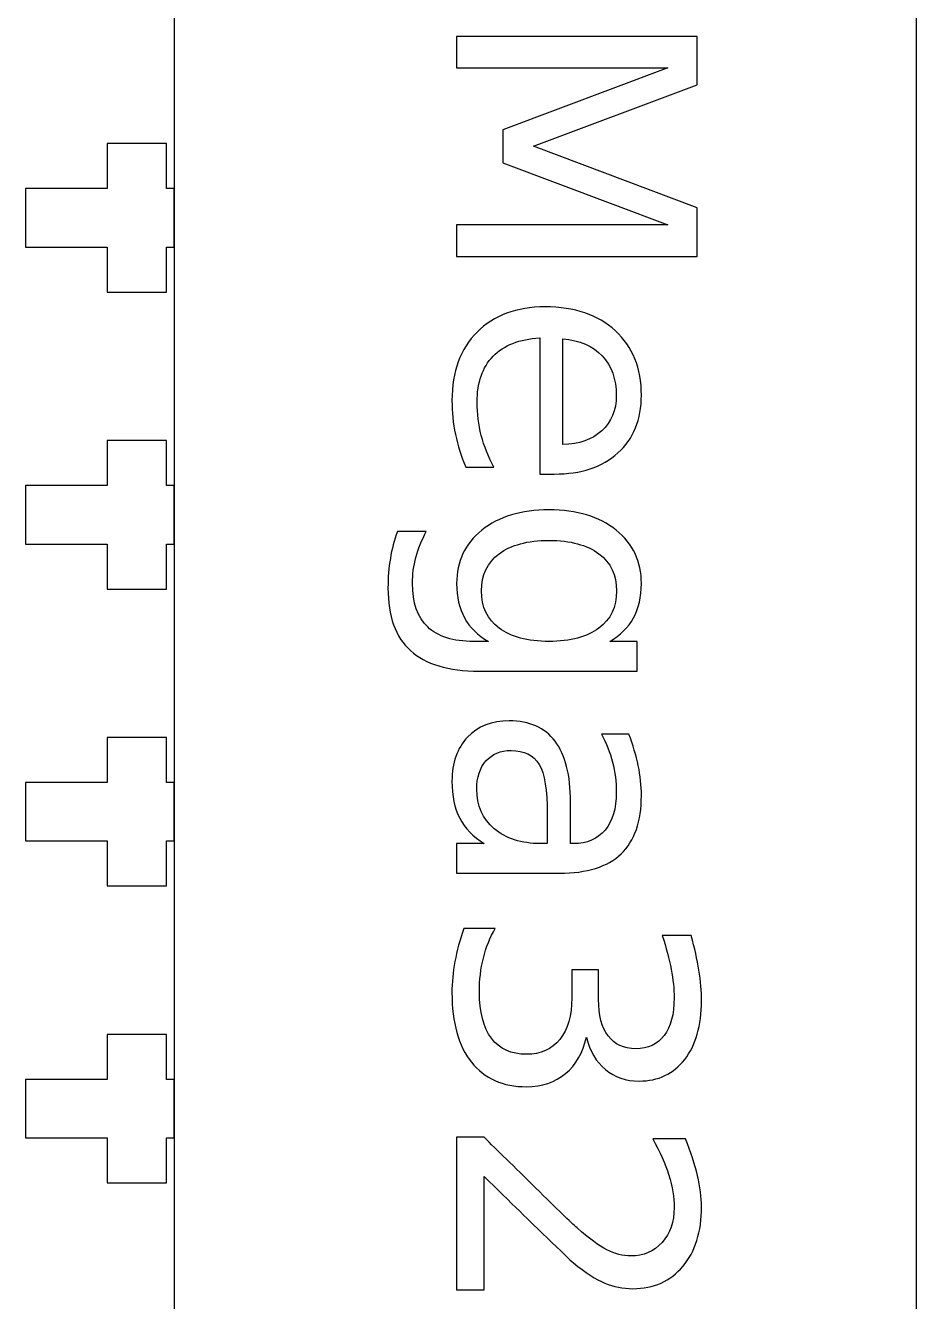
# Model space of a CAD drawing. Header units: centimetres. Extents: x -12.19 to -8.67, y -16.58 to -12.59.
# Drawn here: x -10.944 to -10.183, y -15.396 to -14.304 of the extents above; entities that cross this region are included whole.
import ezdxf

# ---------------------------------------------------------------- set-up
doc = ezdxf.new("R2010")
doc.units = ezdxf.units.CM
doc.header["$MEASUREMENT"] = 0
doc.layers.add('Layer 1', color=7, linetype='Continuous')

msp = doc.modelspace()

# ---------------------------------------------------------------- linework, layer by layer
at = {"layer": 'Layer 1', "color": 7, "lineweight": 25}
msp.add_open_spline([(-10.8175, -13.13542), (-10.8175, -13.13542), (-10.18251, -13.13542), (-10.18251, -13.13542), (-10.18251, -13.13542), (-10.18251, -13.13542), (-10.18251, -16.5644), (-10.18251, -16.5644), (-10.18251, -16.5644), (-10.18251, -16.5644), (-10.8175, -16.5644), (-10.8175, -16.5644), (-10.8175, -16.5644), (-10.8175, -16.5644), (-10.8175, -13.13542), (-10.8175, -13.13542)], degree=3, knots=[0, 0, 0, 0, 0.25, 0.25, 0.25, 0.25, 0.5, 0.5, 0.5, 0.5, 0.75, 0.75, 0.75, 0.75, 1, 1, 1, 1], dxfattribs=at)
at = {"layer": 'Layer 1', "color": 250}
for points, knots in [([(-10.37007, -14.31367), (-10.37007, -14.31367), (-10.37007, -14.35516), (-10.37007, -14.35516), (-10.37007, -14.35516), (-10.37007, -14.35516), (-10.51005, -14.40765), (-10.51005, -14.40765), (-10.51005, -14.40765), (-10.51005, -14.40765), (-10.37007, -14.46042), (-10.37007, -14.46042), (-10.37007, -14.46042), (-10.37007, -14.46042), (-10.37007, -14.50191), (-10.37007, -14.50191), (-10.37007, -14.50191), (-10.37007, -14.50191), (-10.5758, -14.50191), (-10.5758, -14.50191), (-10.5758, -14.50191), (-10.5758, -14.50191), (-10.5758, -14.47477), (-10.5758, -14.47477), (-10.5758, -14.47477), (-10.5758, -14.47477), (-10.39514, -14.47477), (-10.39514, -14.47477), (-10.39514, -14.47477), (-10.39514, -14.47477), (-10.53624, -14.42171), (-10.53624, -14.42171), (-10.53624, -14.42171), (-10.53624, -14.42171), (-10.53624, -14.39373), (-10.53624, -14.39373), (-10.53624, -14.39373), (-10.53624, -14.39373), (-10.39514, -14.34067), (-10.39514, -14.34067), (-10.39514, -14.34067), (-10.39514, -14.34067), (-10.5758, -14.34067), (-10.5758, -14.34067), (-10.5758, -14.34067), (-10.5758, -14.34067), (-10.5758, -14.31367), (-10.5758, -14.31367), (-10.5758, -14.31367), (-10.5758, -14.31367), (-10.37007, -14.31367), (-10.37007, -14.31367)], [0, 0, 0, 0, 0.0769231, 0.0769231, 0.0769231, 0.0769231, 0.1538462, 0.1538462, 0.1538462, 0.1538462, 0.2307692, 0.2307692, 0.2307692, 0.2307692, 0.3076923, 0.3076923, 0.3076923, 0.3076923, 0.3846154, 0.3846154, 0.3846154, 0.3846154, 0.4615385, 0.4615385, 0.4615385, 0.4615385, 0.5384615, 0.5384615, 0.5384615, 0.5384615, 0.6153846, 0.6153846, 0.6153846, 0.6153846, 0.6923077, 0.6923077, 0.6923077, 0.6923077, 0.7692308, 0.7692308, 0.7692308, 0.7692308, 0.8461538, 0.8461538, 0.8461538, 0.8461538, 0.9230769, 0.9230769, 0.9230769, 0.9230769, 1, 1, 1, 1]), ([(-10.49231, -14.68807), (-10.49231, -14.68807), (-10.50473, -14.68807), (-10.50473, -14.68807), (-10.50473, -14.68807), (-10.50473, -14.68807), (-10.50473, -14.57152), (-10.50473, -14.57152), (-10.50473, -14.57152), (-10.52218, -14.5726), (-10.53544, -14.57787), (-10.54462, -14.58728), (-10.54462, -14.58728), (-10.55374, -14.59673), (-10.5583, -14.60981), (-10.5583, -14.62664), (-10.5583, -14.62664), (-10.5583, -14.63638), (-10.55713, -14.64579), (-10.55473, -14.65496), (-10.55473, -14.65496), (-10.55233, -14.66408), (-10.54875, -14.67316), (-10.54396, -14.68215), (-10.54396, -14.68215), (-10.54396, -14.68215), (-10.56795, -14.68215), (-10.56795, -14.68215), (-10.56795, -14.68215), (-10.5718, -14.67307), (-10.57477, -14.66371), (-10.57679, -14.65416), (-10.57679, -14.65416), (-10.57881, -14.64461), (-10.5798, -14.63492), (-10.5798, -14.62509), (-10.5798, -14.62509), (-10.5798, -14.60049), (-10.57265, -14.58097), (-10.5583, -14.56658), (-10.5583, -14.56658), (-10.54396, -14.55223), (-10.52458, -14.54504), (-10.50017, -14.54504), (-10.50017, -14.54504), (-10.47491, -14.54504), (-10.45487, -14.55186), (-10.44001, -14.5655), (-10.44001, -14.5655), (-10.42519, -14.57914), (-10.41776, -14.59753), (-10.41776, -14.62067), (-10.41776, -14.62067), (-10.41776, -14.64146), (-10.42444, -14.65788), (-10.4378, -14.66996), (-10.4378, -14.66996), (-10.4512, -14.68205), (-10.46936, -14.68807), (-10.49231, -14.68807)], [0, 0, 0, 0, 0.0666667, 0.0666667, 0.0666667, 0.0666667, 0.1333333, 0.1333333, 0.1333333, 0.1333333, 0.2, 0.2, 0.2, 0.2, 0.2666667, 0.2666667, 0.2666667, 0.2666667, 0.3333333, 0.3333333, 0.3333333, 0.3333333, 0.4, 0.4, 0.4, 0.4, 0.4666667, 0.4666667, 0.4666667, 0.4666667, 0.5333333, 0.5333333, 0.5333333, 0.5333333, 0.6, 0.6, 0.6, 0.6, 0.6666667, 0.6666667, 0.6666667, 0.6666667, 0.7333333, 0.7333333, 0.7333333, 0.7333333, 0.8, 0.8, 0.8, 0.8, 0.8666667, 0.8666667, 0.8666667, 0.8666667, 0.9333333, 0.9333333, 0.9333333, 0.9333333, 1, 1, 1, 1]), ([(-10.48488, -14.66272), (-10.47101, -14.66253), (-10.45995, -14.65868), (-10.45167, -14.6511), (-10.45167, -14.6511), (-10.4434, -14.64348), (-10.43926, -14.63346), (-10.43926, -14.621), (-10.43926, -14.621), (-10.43926, -14.60684), (-10.44326, -14.59551), (-10.45125, -14.58704), (-10.45125, -14.58704), (-10.45925, -14.57853), (-10.47049, -14.57364), (-10.48502, -14.57237), (-10.48502, -14.57237), (-10.48502, -14.57237), (-10.48488, -14.66272), (-10.48488, -14.66272)], [0, 0, 0, 0, 0.2, 0.2, 0.2, 0.2, 0.4, 0.4, 0.4, 0.4, 0.6, 0.6, 0.6, 0.6, 0.8, 0.8, 0.8, 0.8, 1, 1, 1, 1]), ([(-10.55666, -14.8566), (-10.5829, -14.8566), (-10.60247, -14.85077), (-10.61526, -14.83911), (-10.61526, -14.83911), (-10.6281, -14.82744), (-10.6345, -14.80957), (-10.6345, -14.78549), (-10.6345, -14.78549), (-10.6345, -14.7766), (-10.63384, -14.76818), (-10.63248, -14.76027), (-10.63248, -14.76027), (-10.63116, -14.75237), (-10.62914, -14.74471), (-10.62636, -14.73727), (-10.62636, -14.73727), (-10.62636, -14.73727), (-10.60172, -14.73727), (-10.60172, -14.73727), (-10.60172, -14.73727), (-10.60576, -14.74471), (-10.60872, -14.75204), (-10.61065, -14.75933), (-10.61065, -14.75933), (-10.61258, -14.76658), (-10.61357, -14.77396), (-10.61357, -14.78149), (-10.61357, -14.78149), (-10.61357, -14.79814), (-10.60924, -14.8106), (-10.60054, -14.81883), (-10.60054, -14.81883), (-10.59189, -14.82711), (-10.57876, -14.83125), (-10.56122, -14.83125), (-10.56122, -14.83125), (-10.56122, -14.83125), (-10.54866, -14.83125), (-10.54866, -14.83125), (-10.54866, -14.83125), (-10.55774, -14.82603), (-10.56456, -14.8193), (-10.56903, -14.81112), (-10.56903, -14.81112), (-10.57354, -14.80294), (-10.5758, -14.79315), (-10.5758, -14.78177), (-10.5758, -14.78177), (-10.5758, -14.76286), (-10.5686, -14.74758), (-10.55416, -14.736), (-10.55416, -14.736), (-10.53972, -14.72443), (-10.52063, -14.71865), (-10.49683, -14.71865), (-10.49683, -14.71865), (-10.47298, -14.71865), (-10.45384, -14.72443), (-10.4394, -14.736), (-10.4394, -14.736), (-10.42496, -14.74758), (-10.41776, -14.76286), (-10.41776, -14.78177), (-10.41776, -14.78177), (-10.41776, -14.79315), (-10.42002, -14.80294), (-10.42454, -14.81112), (-10.42454, -14.81112), (-10.429, -14.8193), (-10.43582, -14.82603), (-10.4449, -14.83125), (-10.4449, -14.83125), (-10.4449, -14.83125), (-10.42148, -14.83125), (-10.42148, -14.83125), (-10.42148, -14.83125), (-10.42148, -14.83125), (-10.42148, -14.8566), (-10.42148, -14.8566), (-10.42148, -14.8566), (-10.42148, -14.8566), (-10.55666, -14.8566), (-10.55666, -14.8566)], [0, 0, 0, 0, 0.047619, 0.047619, 0.047619, 0.047619, 0.0952381, 0.0952381, 0.0952381, 0.0952381, 0.1428571, 0.1428571, 0.1428571, 0.1428571, 0.1904762, 0.1904762, 0.1904762, 0.1904762, 0.2380952, 0.2380952, 0.2380952, 0.2380952, 0.2857143, 0.2857143, 0.2857143, 0.2857143, 0.3333333, 0.3333333, 0.3333333, 0.3333333, 0.3809524, 0.3809524, 0.3809524, 0.3809524, 0.4285714, 0.4285714, 0.4285714, 0.4285714, 0.4761905, 0.4761905, 0.4761905, 0.4761905, 0.5238095, 0.5238095, 0.5238095, 0.5238095, 0.5714286, 0.5714286, 0.5714286, 0.5714286, 0.6190476, 0.6190476, 0.6190476, 0.6190476, 0.6666667, 0.6666667, 0.6666667, 0.6666667, 0.7142857, 0.7142857, 0.7142857, 0.7142857, 0.7619048, 0.7619048, 0.7619048, 0.7619048, 0.8095238, 0.8095238, 0.8095238, 0.8095238, 0.8571429, 0.8571429, 0.8571429, 0.8571429, 0.9047619, 0.9047619, 0.9047619, 0.9047619, 0.952381, 0.952381, 0.952381, 0.952381, 1, 1, 1, 1]), ([(-10.49683, -14.83125), (-10.47848, -14.83125), (-10.46423, -14.82744), (-10.45412, -14.81987), (-10.45412, -14.81987), (-10.44401, -14.8123), (-10.43898, -14.80167), (-10.43898, -14.78798), (-10.43898, -14.78798), (-10.43898, -14.77439), (-10.44401, -14.7638), (-10.45412, -14.75623), (-10.45412, -14.75623), (-10.46423, -14.74866), (-10.47848, -14.74485), (-10.49683, -14.74485), (-10.49683, -14.74485), (-10.51512, -14.74485), (-10.52933, -14.74866), (-10.53944, -14.75623), (-10.53944, -14.75623), (-10.54955, -14.7638), (-10.55459, -14.77439), (-10.55459, -14.78798), (-10.55459, -14.78798), (-10.55459, -14.80167), (-10.54955, -14.8123), (-10.53944, -14.81987), (-10.53944, -14.81987), (-10.52933, -14.82744), (-10.51512, -14.83125), (-10.49683, -14.83125)], [0, 0, 0, 0, 0.125, 0.125, 0.125, 0.125, 0.25, 0.25, 0.25, 0.25, 0.375, 0.375, 0.375, 0.375, 0.5, 0.5, 0.5, 0.5, 0.625, 0.625, 0.625, 0.625, 0.75, 0.75, 0.75, 0.75, 0.875, 0.875, 0.875, 0.875, 1, 1, 1, 1]), ([(-10.48775, -15.02951), (-10.48775, -15.02951), (-10.5758, -15.02951), (-10.5758, -15.02951), (-10.5758, -15.02951), (-10.5758, -15.02951), (-10.5758, -15.00415), (-10.5758, -15.00415), (-10.5758, -15.00415), (-10.5758, -15.00415), (-10.55238, -15.00415), (-10.55238, -15.00415), (-10.55238, -15.00415), (-10.56174, -14.99837), (-10.56865, -14.99117), (-10.57312, -14.98252), (-10.57312, -14.98252), (-10.57759, -14.97391), (-10.5798, -14.96333), (-10.5798, -14.95082), (-10.5798, -14.95082), (-10.5798, -14.93506), (-10.57538, -14.9225), (-10.56649, -14.91314), (-10.56649, -14.91314), (-10.55764, -14.90383), (-10.54574, -14.89917), (-10.53088, -14.89917), (-10.53088, -14.89917), (-10.51353, -14.89917), (-10.50045, -14.905), (-10.49161, -14.91662), (-10.49161, -14.91662), (-10.48281, -14.92824), (-10.47839, -14.94555), (-10.47839, -14.9686), (-10.47839, -14.9686), (-10.47839, -14.9686), (-10.47839, -15.00415), (-10.47839, -15.00415), (-10.47839, -15.00415), (-10.47839, -15.00415), (-10.4759, -15.00415), (-10.4759, -15.00415), (-10.4759, -15.00415), (-10.46423, -15.00415), (-10.4552, -15.0003), (-10.44885, -14.99263), (-10.44885, -14.99263), (-10.44246, -14.98496), (-10.43926, -14.97419), (-10.43926, -14.96032), (-10.43926, -14.96032), (-10.43926, -14.95152), (-10.44029, -14.94292), (-10.44241, -14.93459), (-10.44241, -14.93459), (-10.44453, -14.92622), (-10.44772, -14.91817), (-10.45196, -14.91046), (-10.45196, -14.91046), (-10.45196, -14.91046), (-10.42853, -14.91046), (-10.42853, -14.91046), (-10.42853, -14.91046), (-10.42496, -14.91973), (-10.42223, -14.92876), (-10.42044, -14.93746), (-10.42044, -14.93746), (-10.41866, -14.94621), (-10.41776, -14.95467), (-10.41776, -14.96295), (-10.41776, -14.96295), (-10.41776, -14.98529), (-10.42355, -15.00194), (-10.43512, -15.01295), (-10.43512, -15.01295), (-10.44669, -15.024), (-10.46423, -15.02951), (-10.48775, -15.02951)], [0, 0, 0, 0, 0.05, 0.05, 0.05, 0.05, 0.1, 0.1, 0.1, 0.1, 0.15, 0.15, 0.15, 0.15, 0.2, 0.2, 0.2, 0.2, 0.25, 0.25, 0.25, 0.25, 0.3, 0.3, 0.3, 0.3, 0.35, 0.35, 0.35, 0.35, 0.4, 0.4, 0.4, 0.4, 0.45, 0.45, 0.45, 0.45, 0.5, 0.5, 0.5, 0.5, 0.55, 0.55, 0.55, 0.55, 0.6, 0.6, 0.6, 0.6, 0.65, 0.65, 0.65, 0.65, 0.7, 0.7, 0.7, 0.7, 0.75, 0.75, 0.75, 0.75, 0.8, 0.8, 0.8, 0.8, 0.85, 0.85, 0.85, 0.85, 0.9, 0.9, 0.9, 0.9, 0.95, 0.95, 0.95, 0.95, 1, 1, 1, 1]), ([(-10.49824, -14.97894), (-10.49824, -14.95848), (-10.50059, -14.94428), (-10.50525, -14.93638), (-10.50525, -14.93638), (-10.50995, -14.92848), (-10.51795, -14.92452), (-10.52924, -14.92452), (-10.52924, -14.92452), (-10.53822, -14.92452), (-10.54537, -14.92749), (-10.55068, -14.93341), (-10.55068, -14.93341), (-10.55595, -14.93934), (-10.55859, -14.94738), (-10.55859, -14.95759), (-10.55859, -14.95759), (-10.55859, -14.97165), (-10.5536, -14.98289), (-10.54363, -14.99141), (-10.54363, -14.99141), (-10.53366, -14.99992), (-10.52044, -15.00415), (-10.50388, -15.00415), (-10.50388, -15.00415), (-10.50388, -15.00415), (-10.49824, -15.00415), (-10.49824, -15.00415), (-10.49824, -15.00415), (-10.49824, -15.00415), (-10.49824, -14.97894), (-10.49824, -14.97894)], [0, 0, 0, 0, 0.125, 0.125, 0.125, 0.125, 0.25, 0.25, 0.25, 0.25, 0.375, 0.375, 0.375, 0.375, 0.5, 0.5, 0.5, 0.5, 0.625, 0.625, 0.625, 0.625, 0.75, 0.75, 0.75, 0.75, 0.875, 0.875, 0.875, 0.875, 1, 1, 1, 1]), ([(-10.46484, -15.16967), (-10.46771, -15.18303), (-10.47364, -15.19343), (-10.48262, -15.2009), (-10.48262, -15.2009), (-10.49165, -15.20838), (-10.50275, -15.21215), (-10.51597, -15.21215), (-10.51597, -15.21215), (-10.53629, -15.21215), (-10.552, -15.20518), (-10.5631, -15.19122), (-10.5631, -15.19122), (-10.57425, -15.17725), (-10.5798, -15.1574), (-10.5798, -15.13167), (-10.5798, -15.13167), (-10.5798, -15.12301), (-10.57895, -15.11412), (-10.57726, -15.105), (-10.57726, -15.105), (-10.57556, -15.09588), (-10.57298, -15.08642), (-10.56959, -15.07668), (-10.56959, -15.07668), (-10.56959, -15.07668), (-10.54273, -15.07668), (-10.54273, -15.07668), (-10.54273, -15.07668), (-10.54725, -15.0844), (-10.55064, -15.09287), (-10.55294, -15.10204), (-10.55294, -15.10204), (-10.55525, -15.11121), (-10.55637, -15.1208), (-10.55637, -15.13082), (-10.55637, -15.13082), (-10.55637, -15.14827), (-10.55294, -15.16158), (-10.54603, -15.17075), (-10.54603, -15.17075), (-10.53916, -15.17988), (-10.52914, -15.18444), (-10.51597, -15.18444), (-10.51597, -15.18444), (-10.50388, -15.18444), (-10.49438, -15.18021), (-10.48752, -15.1717), (-10.48752, -15.1717), (-10.4807, -15.16318), (-10.47726, -15.15138), (-10.47726, -15.13623), (-10.47726, -15.13623), (-10.47726, -15.13623), (-10.47726, -15.11224), (-10.47726, -15.11224), (-10.47726, -15.11224), (-10.47726, -15.11224), (-10.4544, -15.11224), (-10.4544, -15.11224), (-10.4544, -15.11224), (-10.4544, -15.11224), (-10.4544, -15.13731), (-10.4544, -15.13731), (-10.4544, -15.13731), (-10.4544, -15.151), (-10.45167, -15.16144), (-10.44622, -15.16873), (-10.44622, -15.16873), (-10.44072, -15.17598), (-10.43286, -15.1796), (-10.42256, -15.1796), (-10.42256, -15.1796), (-10.41202, -15.1796), (-10.40389, -15.17583), (-10.39824, -15.16836), (-10.39824, -15.16836), (-10.3926, -15.16088), (-10.38978, -15.15015), (-10.38978, -15.13623), (-10.38978, -15.13623), (-10.38978, -15.12856), (-10.39062, -15.12043), (-10.39227, -15.11168), (-10.39227, -15.11168), (-10.39392, -15.10298), (-10.3965, -15.09338), (-10.39998, -15.08289), (-10.39998, -15.08289), (-10.39998, -15.08289), (-10.3752, -15.08289), (-10.3752, -15.08289), (-10.3752, -15.08289), (-10.37223, -15.09348), (-10.37002, -15.10335), (-10.36856, -15.11257), (-10.36856, -15.11257), (-10.36711, -15.12179), (-10.36635, -15.13054), (-10.36635, -15.13868), (-10.36635, -15.13868), (-10.36635, -15.1598), (-10.37115, -15.17654), (-10.38075, -15.18886), (-10.38075, -15.18886), (-10.39034, -15.20114), (-10.40332, -15.2073), (-10.41969, -15.2073), (-10.41969, -15.2073), (-10.43107, -15.2073), (-10.44067, -15.20406), (-10.44852, -15.19752), (-10.44852, -15.19752), (-10.45638, -15.19098), (-10.46183, -15.18171), (-10.46484, -15.16967)], [0, 0, 0, 0, 0.0344828, 0.0344828, 0.0344828, 0.0344828, 0.0689655, 0.0689655, 0.0689655, 0.0689655, 0.1034483, 0.1034483, 0.1034483, 0.1034483, 0.137931, 0.137931, 0.137931, 0.137931, 0.1724138, 0.1724138, 0.1724138, 0.1724138, 0.2068966, 0.2068966, 0.2068966, 0.2068966, 0.2413793, 0.2413793, 0.2413793, 0.2413793, 0.2758621, 0.2758621, 0.2758621, 0.2758621, 0.3103448, 0.3103448, 0.3103448, 0.3103448, 0.3448276, 0.3448276, 0.3448276, 0.3448276, 0.3793103, 0.3793103, 0.3793103, 0.3793103, 0.4137931, 0.4137931, 0.4137931, 0.4137931, 0.4482759, 0.4482759, 0.4482759, 0.4482759, 0.4827586, 0.4827586, 0.4827586, 0.4827586, 0.5172414, 0.5172414, 0.5172414, 0.5172414, 0.5517241, 0.5517241, 0.5517241, 0.5517241, 0.5862069, 0.5862069, 0.5862069, 0.5862069, 0.6206897, 0.6206897, 0.6206897, 0.6206897, 0.6551724, 0.6551724, 0.6551724, 0.6551724, 0.6896552, 0.6896552, 0.6896552, 0.6896552, 0.7241379, 0.7241379, 0.7241379, 0.7241379, 0.7586207, 0.7586207, 0.7586207, 0.7586207, 0.7931034, 0.7931034, 0.7931034, 0.7931034, 0.8275862, 0.8275862, 0.8275862, 0.8275862, 0.862069, 0.862069, 0.862069, 0.862069, 0.8965517, 0.8965517, 0.8965517, 0.8965517, 0.9310345, 0.9310345, 0.9310345, 0.9310345, 0.9655172, 0.9655172, 0.9655172, 0.9655172, 1, 1, 1, 1]), ([(-10.55238, -15.28886), (-10.55238, -15.28886), (-10.55238, -15.38598), (-10.55238, -15.38598), (-10.55238, -15.38598), (-10.55238, -15.38598), (-10.5758, -15.38598), (-10.5758, -15.38598), (-10.5758, -15.38598), (-10.5758, -15.38598), (-10.5758, -15.25537), (-10.5758, -15.25537), (-10.5758, -15.25537), (-10.5758, -15.25537), (-10.55238, -15.25537), (-10.55238, -15.25537), (-10.55238, -15.25537), (-10.54146, -15.26595), (-10.52679, -15.28034), (-10.50835, -15.29855), (-10.50835, -15.29855), (-10.48991, -15.3168), (-10.47806, -15.32827), (-10.47275, -15.33293), (-10.47275, -15.33293), (-10.46273, -15.34187), (-10.45426, -15.34807), (-10.4473, -15.3516), (-10.4473, -15.3516), (-10.44039, -15.35513), (-10.43357, -15.35692), (-10.42684, -15.35692), (-10.42684, -15.35692), (-10.41593, -15.35692), (-10.40699, -15.35306), (-10.40012, -15.34539), (-10.40012, -15.34539), (-10.39321, -15.33773), (-10.38978, -15.32776), (-10.38978, -15.31543), (-10.38978, -15.31543), (-10.38978, -15.30673), (-10.39128, -15.29751), (-10.39434, -15.28782), (-10.39434, -15.28782), (-10.39735, -15.27813), (-10.40196, -15.26774), (-10.40812, -15.25673), (-10.40812, -15.25673), (-10.40812, -15.25673), (-10.37999, -15.25673), (-10.37999, -15.25673), (-10.37999, -15.25673), (-10.37548, -15.26793), (-10.37209, -15.27842), (-10.36979, -15.28815), (-10.36979, -15.28815), (-10.36748, -15.29789), (-10.36635, -15.30682), (-10.36635, -15.31491), (-10.36635, -15.31491), (-10.36635, -15.33622), (-10.37167, -15.3532), (-10.38235, -15.3659), (-10.38235, -15.3659), (-10.39297, -15.37855), (-10.40723, -15.3849), (-10.42505, -15.3849), (-10.42505, -15.3849), (-10.43352, -15.3849), (-10.44152, -15.3833), (-10.44909, -15.38015), (-10.44909, -15.38015), (-10.45666, -15.377), (-10.4656, -15.37122), (-10.4759, -15.36284), (-10.4759, -15.36284), (-10.47858, -15.36054), (-10.48625, -15.35325), (-10.49899, -15.34093), (-10.49899, -15.34093), (-10.51169, -15.32865), (-10.52952, -15.31125), (-10.55238, -15.28886)], [0, 0, 0, 0, 0.047619, 0.047619, 0.047619, 0.047619, 0.0952381, 0.0952381, 0.0952381, 0.0952381, 0.1428571, 0.1428571, 0.1428571, 0.1428571, 0.1904762, 0.1904762, 0.1904762, 0.1904762, 0.2380952, 0.2380952, 0.2380952, 0.2380952, 0.2857143, 0.2857143, 0.2857143, 0.2857143, 0.3333333, 0.3333333, 0.3333333, 0.3333333, 0.3809524, 0.3809524, 0.3809524, 0.3809524, 0.4285714, 0.4285714, 0.4285714, 0.4285714, 0.4761905, 0.4761905, 0.4761905, 0.4761905, 0.5238095, 0.5238095, 0.5238095, 0.5238095, 0.5714286, 0.5714286, 0.5714286, 0.5714286, 0.6190476, 0.6190476, 0.6190476, 0.6190476, 0.6666667, 0.6666667, 0.6666667, 0.6666667, 0.7142857, 0.7142857, 0.7142857, 0.7142857, 0.7619048, 0.7619048, 0.7619048, 0.7619048, 0.8095238, 0.8095238, 0.8095238, 0.8095238, 0.8571429, 0.8571429, 0.8571429, 0.8571429, 0.9047619, 0.9047619, 0.9047619, 0.9047619, 0.952381, 0.952381, 0.952381, 0.952381, 1, 1, 1, 1])]:
    msp.add_open_spline(points, degree=3, knots=knots, dxfattribs=at)
at = {"layer": 'Layer 1', "color": 250, "lineweight": 25}
for points in [[(-10.82385, -14.53242), (-10.82385, -14.53242), (-10.87465, -14.53242), (-10.87465, -14.53242), (-10.87465, -14.53242), (-10.87465, -14.53242), (-10.87465, -14.49392), (-10.87465, -14.49392), (-10.87465, -14.49392), (-10.87465, -14.49392), (-10.9445, -14.49392), (-10.9445, -14.49392), (-10.9445, -14.49392), (-10.9445, -14.49392), (-10.9445, -14.44392), (-10.9445, -14.44392), (-10.9445, -14.44392), (-10.9445, -14.44392), (-10.87465, -14.44392), (-10.87465, -14.44392), (-10.87465, -14.44392), (-10.87465, -14.44392), (-10.87465, -14.40542), (-10.87465, -14.40542), (-10.87465, -14.40542), (-10.87465, -14.40542), (-10.82385, -14.40542), (-10.82385, -14.40542), (-10.82385, -14.40542), (-10.82385, -14.40542), (-10.82385, -14.44392), (-10.82385, -14.44392), (-10.82385, -14.44392), (-10.82385, -14.44392), (-10.8175, -14.44392), (-10.8175, -14.44392), (-10.8175, -14.44392), (-10.8175, -14.44392), (-10.8175, -14.49392), (-10.8175, -14.49392), (-10.8175, -14.49392), (-10.8175, -14.49392), (-10.82385, -14.49392), (-10.82385, -14.49392), (-10.82385, -14.49392), (-10.82385, -14.49392), (-10.82385, -14.53242), (-10.82385, -14.53242)], [(-10.82385, -14.78642), (-10.82385, -14.78642), (-10.87465, -14.78642), (-10.87465, -14.78642), (-10.87465, -14.78642), (-10.87465, -14.78642), (-10.87465, -14.74792), (-10.87465, -14.74792), (-10.87465, -14.74792), (-10.87465, -14.74792), (-10.9445, -14.74792), (-10.9445, -14.74792), (-10.9445, -14.74792), (-10.9445, -14.74792), (-10.9445, -14.69792), (-10.9445, -14.69792), (-10.9445, -14.69792), (-10.9445, -14.69792), (-10.87465, -14.69792), (-10.87465, -14.69792), (-10.87465, -14.69792), (-10.87465, -14.69792), (-10.87465, -14.65942), (-10.87465, -14.65942), (-10.87465, -14.65942), (-10.87465, -14.65942), (-10.82385, -14.65942), (-10.82385, -14.65942), (-10.82385, -14.65942), (-10.82385, -14.65942), (-10.82385, -14.69792), (-10.82385, -14.69792), (-10.82385, -14.69792), (-10.82385, -14.69792), (-10.8175, -14.69792), (-10.8175, -14.69792), (-10.8175, -14.69792), (-10.8175, -14.69792), (-10.8175, -14.74792), (-10.8175, -14.74792), (-10.8175, -14.74792), (-10.8175, -14.74792), (-10.82385, -14.74792), (-10.82385, -14.74792), (-10.82385, -14.74792), (-10.82385, -14.74792), (-10.82385, -14.78642), (-10.82385, -14.78642)], [(-10.82385, -15.04042), (-10.82385, -15.04042), (-10.87465, -15.04042), (-10.87465, -15.04042), (-10.87465, -15.04042), (-10.87465, -15.04042), (-10.87465, -15.00192), (-10.87465, -15.00192), (-10.87465, -15.00192), (-10.87465, -15.00192), (-10.9445, -15.00192), (-10.9445, -15.00192), (-10.9445, -15.00192), (-10.9445, -15.00192), (-10.9445, -14.95192), (-10.9445, -14.95192), (-10.9445, -14.95192), (-10.9445, -14.95192), (-10.87465, -14.95192), (-10.87465, -14.95192), (-10.87465, -14.95192), (-10.87465, -14.95192), (-10.87465, -14.91342), (-10.87465, -14.91342), (-10.87465, -14.91342), (-10.87465, -14.91342), (-10.82385, -14.91342), (-10.82385, -14.91342), (-10.82385, -14.91342), (-10.82385, -14.91342), (-10.82385, -14.95192), (-10.82385, -14.95192), (-10.82385, -14.95192), (-10.82385, -14.95192), (-10.8175, -14.95192), (-10.8175, -14.95192), (-10.8175, -14.95192), (-10.8175, -14.95192), (-10.8175, -15.00192), (-10.8175, -15.00192), (-10.8175, -15.00192), (-10.8175, -15.00192), (-10.82385, -15.00192), (-10.82385, -15.00192), (-10.82385, -15.00192), (-10.82385, -15.00192), (-10.82385, -15.04042), (-10.82385, -15.04042)], [(-10.82385, -15.29442), (-10.82385, -15.29442), (-10.87465, -15.29442), (-10.87465, -15.29442), (-10.87465, -15.29442), (-10.87465, -15.29442), (-10.87465, -15.25592), (-10.87465, -15.25592), (-10.87465, -15.25592), (-10.87465, -15.25592), (-10.9445, -15.25592), (-10.9445, -15.25592), (-10.9445, -15.25592), (-10.9445, -15.25592), (-10.9445, -15.20592), (-10.9445, -15.20592), (-10.9445, -15.20592), (-10.9445, -15.20592), (-10.87465, -15.20592), (-10.87465, -15.20592), (-10.87465, -15.20592), (-10.87465, -15.20592), (-10.87465, -15.16742), (-10.87465, -15.16742), (-10.87465, -15.16742), (-10.87465, -15.16742), (-10.82385, -15.16742), (-10.82385, -15.16742), (-10.82385, -15.16742), (-10.82385, -15.16742), (-10.82385, -15.20592), (-10.82385, -15.20592), (-10.82385, -15.20592), (-10.82385, -15.20592), (-10.8175, -15.20592), (-10.8175, -15.20592), (-10.8175, -15.20592), (-10.8175, -15.20592), (-10.8175, -15.25592), (-10.8175, -15.25592), (-10.8175, -15.25592), (-10.8175, -15.25592), (-10.82385, -15.25592), (-10.82385, -15.25592), (-10.82385, -15.25592), (-10.82385, -15.25592), (-10.82385, -15.29442), (-10.82385, -15.29442)]]:
    msp.add_open_spline(points, degree=3, knots=[0, 0, 0, 0, 0.0833333, 0.0833333, 0.0833333, 0.0833333, 0.1666667, 0.1666667, 0.1666667, 0.1666667, 0.25, 0.25, 0.25, 0.25, 0.3333333, 0.3333333, 0.3333333, 0.3333333, 0.4166667, 0.4166667, 0.4166667, 0.4166667, 0.5, 0.5, 0.5, 0.5, 0.5833333, 0.5833333, 0.5833333, 0.5833333, 0.6666667, 0.6666667, 0.6666667, 0.6666667, 0.75, 0.75, 0.75, 0.75, 0.8333333, 0.8333333, 0.8333333, 0.8333333, 0.9166667, 0.9166667, 0.9166667, 0.9166667, 1, 1, 1, 1], dxfattribs=at)

doc.saveas('drawing.dxf')
